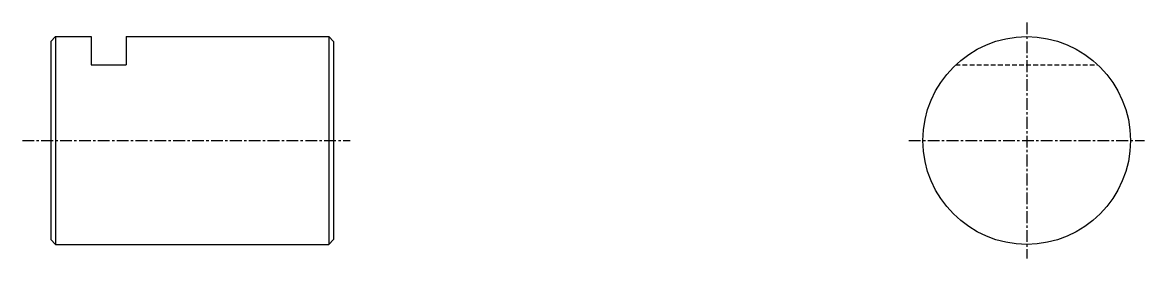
# Model space of a CAD drawing. Extents: x -66 to 67, y 143 to 328.
# Drawn here: x -52 to 66.9, y 303.5 to 328.5 of the extents above; entities outside this region: 2.
import ezdxf

# ---------------------------------------------------------------- set-up
doc = ezdxf.new("R2010")
doc.units = 0
doc.linetypes.add('CENTER', pattern=[2, 1.25, -0.25, 0.25, -0.25])
doc.linetypes.add('DASHED', pattern=[0.75, 0.5, -0.25])
doc.layers.get('0').update_dxf_attribs({"linetype": 'CONTINUOUS'})
doc.layers.add('CENTER', color=1, linetype='CENTER')

msp = doc.modelspace()

# ---------------------------------------------------------------- linework, layer by layer
at = {"color": 7, "linetype": 'CONTINUOUS'}
for p, q in [((-49.05, 326.49), (-48.55, 326.99)), ((-49.05, 326.49), (-49.05, 305.49)), ((-48.55, 326.99), (-48.55, 304.99)), ((-48.55, 326.99), (-44.75, 326.99)), ((-44.75, 326.99), (-44.75, 323.99)), ((-41.05, 326.99), (-19.55, 326.99)), ((-41.05, 326.99), (-41.05, 323.99)), ((-19.55, 326.99), (-19.55, 304.99)), ((-19.05, 326.49), (-19.55, 326.99)), ((-19.05, 326.49), (-19.05, 305.49)), ((-44.75, 323.99), (-41.05, 323.99)), ((-49.05, 305.49), (-48.55, 304.99)), ((-48.55, 304.99), (-19.55, 304.99)), ((-41.3, 304.99), (-41.3, 304.99)), ((-34.05, 304.99), (-34.05, 304.99)), ((-19.55, 304.99), (-19.05, 305.49))]:
    msp.add_line(p, q, dxfattribs=at)
at = {"color": 3, "linetype": 'DASHED'}
msp.add_line((46.9, 323.99), (62, 323.99), dxfattribs=at)
at = {"color": 7, "linetype": 'CONTINUOUS'}
msp.add_circle((54.45, 315.99), 11, dxfattribs=at)
at = {"layer": 'CENTER', "color": 1, "linetype": 'CENTER'}
for p, q in [((54.45, 328.49), (54.45, 303.49)), ((-52.05, 315.99), (-17.28, 315.99)), ((41.95, 315.99), (66.95, 315.99))]:
    msp.add_line(p, q, dxfattribs=at)

# ---------------------------------------------------------------- texts
at = {"color": 7, "linetype": 'CONTINUOUS'}
for s, p in [('CLKG 22-30', (-66.81, 173.27)), ('CLKG22', (-66.81, 143.27))]:
    msp.add_text(s, height=8, dxfattribs=at).set_placement(p)

doc.saveas('drawing.dxf')
